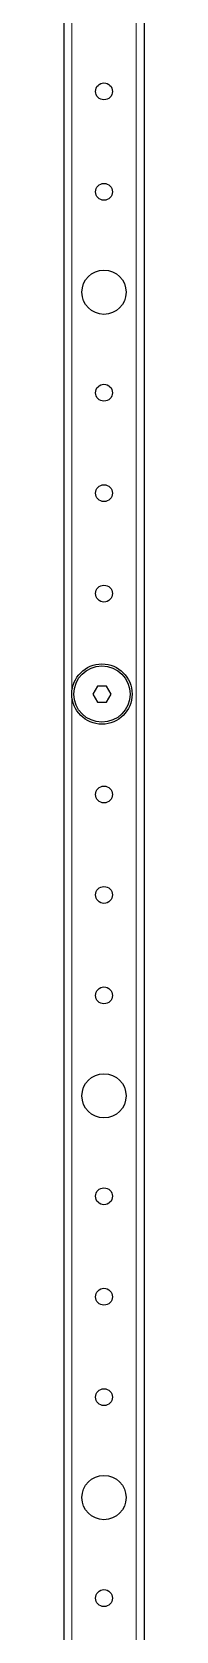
# Model space of a CAD drawing. Header units: millimetres. Extents: x -421 to 2398, y -1229 to 1219.
# Drawn here: x 47.1 to 67.1, y -359.2 to 38.8 of the extents above; entities that cross this region are included whole.
import ezdxf

# ---------------------------------------------------------------- set-up
doc = ezdxf.new("R2010")
doc.units = ezdxf.units.MM

msp = doc.modelspace()

# ---------------------------------------------------------------- linework, layer by layer
at = {"color": 7, "linetype": 'Continuous', "lineweight": 25}
for p, q in [((47.14, 391.55), (47.14, -643.45)), ((67.14, 391.55), (67.14, -643.45)), ((55.49, -123.95), (54.33, -125.95)), ((54.33, -125.95), (55.49, -127.95)), ((57.79, -123.95), (55.49, -123.95)), ((58.95, -125.95), (57.79, -123.95)), ((57.79, -127.95), (58.95, -125.95)), ((55.49, -127.95), (57.79, -127.95))]:
    msp.add_line(p, q, dxfattribs=at)
at = {"color": 8, "linetype": 'Continuous', "lineweight": 18}
for p, q in [((49.14, 391.55), (49.14, -643.45)), ((65.14, 391.55), (65.14, -643.45))]:
    msp.add_line(p, q, dxfattribs=at)
at = {"color": 7, "linetype": 'Continuous', "lineweight": 25}
for centre, radius in [((57.14, 24.05), 2.1), ((57.14, -0.95), 2.1), ((57.14, -25.95), 5.5), ((57.14, -50.95), 2.1), ((57.14, -75.95), 2.1), ((57.14, -100.95), 2.1), ((56.64, -125.95), 7.5), ((56.64, -125.95), 7), ((57.14, -150.95), 2.1), ((57.14, -175.95), 2.1), ((57.14, -200.95), 2.1), ((57.14, -225.95), 5.5), ((57.14, -250.95), 2.1), ((57.14, -275.95), 2.1), ((57.14, -300.95), 2.1), ((57.14, -325.95), 5.5), ((57.14, -350.95), 2.1)]:
    msp.add_circle(centre, radius, dxfattribs=at)

doc.saveas('drawing.dxf')
